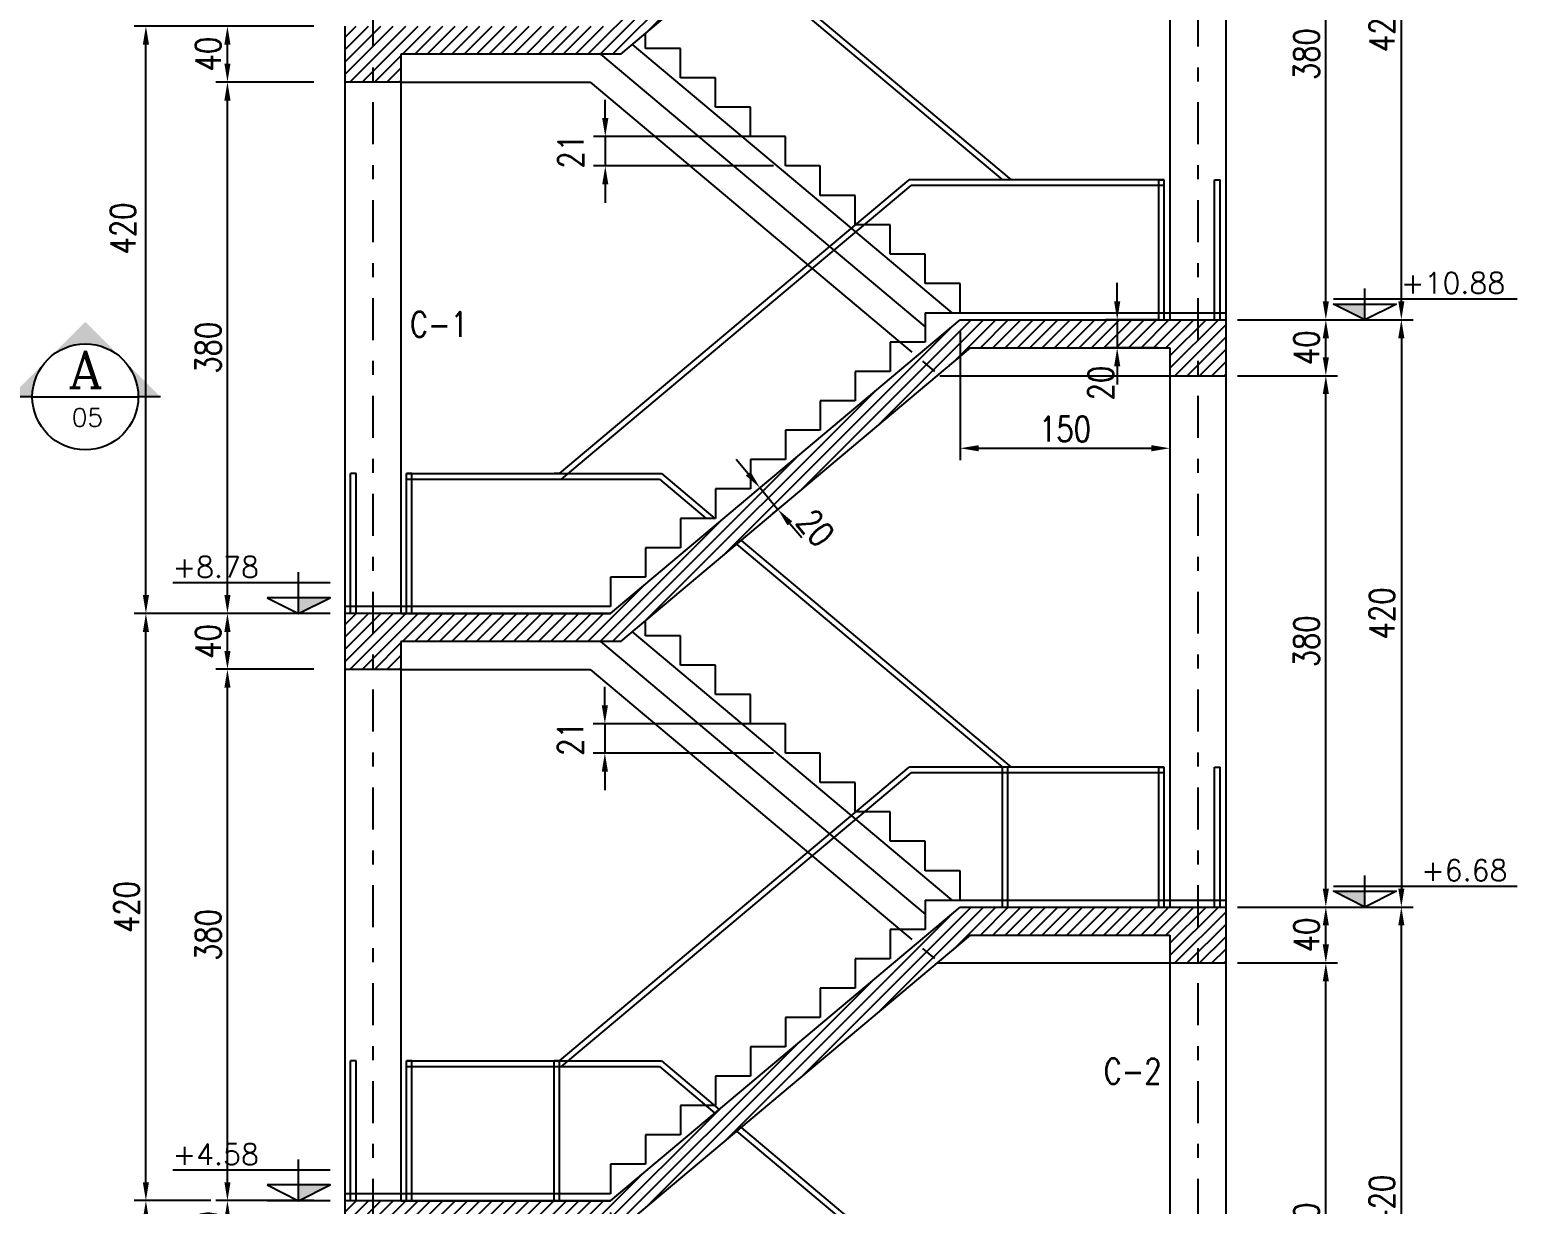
# Model space of a CAD drawing. Extents: x 0 to 9506, y 0 to 789.
# Drawn here: x 9350.26 to 9360.9, y 769.71 to 778.11 of the extents above; entities that cross this region are included whole.
import ezdxf
from ezdxf.enums import TextEntityAlignment as Align

# ---------------------------------------------------------------- set-up
doc = ezdxf.new("R2010")
doc.units = 0
doc.header["$LTSCALE"] = 3
doc.header["$MEASUREMENT"] = 0
for name, pattern in [('DASHDOT', [1, 0.5, -0.25, 0, -0.25]), ('DASHED2', [0.375, 0.25, -0.125]), ('HIDDEN', [0.375, 0.25, -0.125])]:
    doc.linetypes.add(name, pattern=pattern)
doc.layers.get('0').update_dxf_attribs({"linetype": 'CONTINUOUS'})
doc.layers.get('DEFPOINTS').update_dxf_attribs({"linetype": 'CONTINUOUS'})
for name, color, linetype in [('1HATCH1', 20, 'CONTINUOUS'), ('1SIGN', 2, 'CONTINUOUS'), ('1TEXT1', 2, 'CONTINUOUS'), ('1WALL', 3, 'CONTINUOUS'), ('2', 2, 'CONTINUOUS'), ('CUT', 1, 'DASHED2'), ('SEC.', 5, 'CONTINUOUS')]:
    doc.layers.add(name, color=color, linetype=linetype)
doc.styles.add('ROMANC', font='romanc.shx')
doc.styles.add('ROMANS', font='ROMANS.shx', dxfattribs={"width": 0.8})
doc.dimstyles.new('100 GHA', dxfattribs={"dimtxt": 0.135, "dimasz": 0.11, "dimexe": 0.06, "dimexo": 0.06, "dimgap": 0.025, "dimtad": 1, "dimdec": 0, "dimlfac": 100, "dimzin": 0, "dimdsep": 46, "dimtxsty": 'ROMANS', "dimcen": 0.5, "dimclrd": 1, "dimclre": 1, "dimclrt": 2, "dimadec": 0, "dimazin": 0, "dimtfac": 1, "dimtdec": 0, "dimtmove": 2, "dimatfit": 3, "dimfxl": 0.15, "dimtolj": 1, "dimtzin": 0, "dimlwd": -1, "dimlwe": -1, "dimarcsym": 0})

# ---------------------------------------------------------------- blocks, each defined once
blk = doc.blocks.new('*D211')
at = {"layer": '1WALL', "color": 1, "transparency": 16777216}
for p, q in [((9359.073, 771.84), (9360.155, 771.84)), ((9360.071, 767.772), (9360.071, 771.708)), ((9359.153, 767.64), (9360.155, 767.64))]:
    blk.add_line(p, q, dxfattribs=at)
for points in [[(9360.049, 771.708), (9360.093, 771.708), (9360.071, 771.84)], [(9360.049, 767.772), (9360.093, 767.772), (9360.071, 767.64)]]:
    blk.add_solid(points, dxfattribs=at)
at = {"layer": 'DEFPOINTS', "color": 0, "transparency": 16777216}
for p in [(9358.989, 771.84), (9360.071, 771.84), (9359.069, 767.64)]:
    blk.add_point(p, dxfattribs=at)
at = {"layer": '1WALL', "color": 2, "transparency": 16777216, "insert": (9359.933, 769.74), "char_height": 0.18, "attachment_point": 5, "rotation": 90, "style": 'ROMANS'}
blk.add_mtext('\\A1;420', dxfattribs=at)
blk = doc.blocks.new('*D212')
at = {"layer": '1WALL', "color": 1, "transparency": 16777216}
for p, q in [((9359.153, 776.04), (9360.155, 776.04)), ((9360.071, 775.908), (9360.071, 771.972)), ((9359.073, 771.84), (9360.155, 771.84))]:
    blk.add_line(p, q, dxfattribs=at)
for points in [[(9360.049, 775.908), (9360.093, 775.908), (9360.071, 776.04)], [(9360.049, 771.972), (9360.093, 771.972), (9360.071, 771.84)]]:
    blk.add_solid(points, dxfattribs=at)
at = {"layer": 'DEFPOINTS', "color": 0, "transparency": 16777216}
for p in [(9359.069, 776.04), (9358.989, 771.84), (9360.071, 771.84)]:
    blk.add_point(p, dxfattribs=at)
at = {"layer": '1WALL', "color": 2, "transparency": 16777216, "insert": (9359.933, 773.94), "char_height": 0.18, "attachment_point": 5, "rotation": 90, "style": 'ROMANS'}
blk.add_mtext('\\A1;420', dxfattribs=at)
blk = doc.blocks.new('*D213')
at = {"layer": '1WALL', "color": 1, "transparency": 16777216}
for p, q in [((9359.087, 780.24), (9360.155, 780.24)), ((9360.071, 776.172), (9360.071, 780.108)), ((9359.153, 776.04), (9360.155, 776.04))]:
    blk.add_line(p, q, dxfattribs=at)
for points in [[(9360.049, 780.108), (9360.093, 780.108), (9360.071, 780.24)], [(9360.049, 776.172), (9360.093, 776.172), (9360.071, 776.04)]]:
    blk.add_solid(points, dxfattribs=at)
at = {"layer": 'DEFPOINTS', "color": 0, "transparency": 16777216}
for p in [(9359.003, 780.24), (9360.071, 780.24), (9359.069, 776.04)]:
    blk.add_point(p, dxfattribs=at)
at = {"layer": '1WALL', "color": 2, "transparency": 16777216, "insert": (9359.933, 778.14), "char_height": 0.18, "attachment_point": 5, "rotation": 90, "style": 'ROMANS'}
blk.add_mtext('\\A1;420', dxfattribs=at)
blk = doc.blocks.new('*D224')
at = {"layer": '1WALL', "color": 1, "transparency": 16777216}
for p, q in [((9351.558, 769.74), (9351.009, 769.74)), ((9351.093, 769.608), (9351.093, 765.192)), ((9351.558, 765.06), (9351.009, 765.06))]:
    blk.add_line(p, q, dxfattribs=at)
for points in [[(9351.071, 769.608), (9351.115, 769.608), (9351.093, 769.74)], [(9351.071, 765.192), (9351.115, 765.192), (9351.093, 765.06)]]:
    blk.add_solid(points, dxfattribs=at)
at = {"layer": 'DEFPOINTS', "color": 0, "transparency": 16777216}
for p in [(9351.642, 769.74), (9351.093, 765.06), (9351.642, 765.06)]:
    blk.add_point(p, dxfattribs=at)
at = {"layer": '1WALL', "color": 2, "transparency": 16777216, "insert": (9350.955, 767.4), "char_height": 0.18, "attachment_point": 5, "rotation": 90, "style": 'ROMANS'}
blk.add_mtext('\\A1;468', dxfattribs=at)
blk = doc.blocks.new('*D225')
at = {"layer": '1WALL', "color": 1, "transparency": 16777216}
for p, q in [((9351.558, 773.94), (9351.009, 773.94)), ((9351.093, 769.872), (9351.093, 773.808)), ((9351.558, 769.74), (9351.009, 769.74))]:
    blk.add_line(p, q, dxfattribs=at)
for points in [[(9351.071, 773.808), (9351.115, 773.808), (9351.093, 773.94)], [(9351.071, 769.872), (9351.115, 769.872), (9351.093, 769.74)]]:
    blk.add_solid(points, dxfattribs=at)
at = {"layer": 'DEFPOINTS', "color": 0, "transparency": 16777216}
for p in [(9351.093, 773.94), (9351.642, 773.94), (9351.642, 769.74)]:
    blk.add_point(p, dxfattribs=at)
at = {"layer": '1WALL', "color": 2, "transparency": 16777216, "insert": (9350.955, 771.84), "char_height": 0.18, "attachment_point": 5, "rotation": 90, "style": 'ROMANS'}
blk.add_mtext('\\A1;420', dxfattribs=at)
blk = doc.blocks.new('*D234')
at = {"layer": '1WALL', "color": 1, "transparency": 16777216}
for p, q in [((9352.293, 769.74), (9351.592, 769.74)), ((9351.676, 769.472), (9351.676, 769.608)), ((9352.293, 769.34), (9351.592, 769.34))]:
    blk.add_line(p, q, dxfattribs=at)
for points in [[(9351.654, 769.608), (9351.698, 769.608), (9351.676, 769.74)], [(9351.654, 769.472), (9351.698, 769.472), (9351.676, 769.34)]]:
    blk.add_solid(points, dxfattribs=at)
at = {"layer": 'DEFPOINTS', "color": 0, "transparency": 16777216}
for p in [(9351.676, 769.74), (9352.377, 769.74), (9352.377, 769.34)]:
    blk.add_point(p, dxfattribs=at)
at = {"layer": '1WALL', "color": 2, "transparency": 16777216, "insert": (9351.538, 769.54), "char_height": 0.18, "attachment_point": 5, "rotation": 90, "style": 'ROMANS'}
blk.add_mtext('\\A1;40', dxfattribs=at)
blk = doc.blocks.new('*D235')
at = {"layer": '1WALL', "color": 1, "transparency": 16777216}
for p, q in [((9352.293, 773.54), (9351.592, 773.54)), ((9351.676, 769.872), (9351.676, 773.408)), ((9352.293, 769.74), (9351.592, 769.74))]:
    blk.add_line(p, q, dxfattribs=at)
for points in [[(9351.654, 773.408), (9351.698, 773.408), (9351.676, 773.54)], [(9351.654, 769.872), (9351.698, 769.872), (9351.676, 769.74)]]:
    blk.add_solid(points, dxfattribs=at)
at = {"layer": 'DEFPOINTS', "color": 0, "transparency": 16777216}
for p in [(9351.676, 773.54), (9352.377, 773.54), (9352.377, 769.74)]:
    blk.add_point(p, dxfattribs=at)
at = {"layer": '1WALL', "color": 2, "transparency": 16777216, "insert": (9351.538, 771.64), "char_height": 0.18, "attachment_point": 5, "rotation": 90, "style": 'ROMANS'}
blk.add_mtext('\\A1;380', dxfattribs=at)
blk = doc.blocks.new('*D236')
at = {"layer": '1WALL', "color": 1, "transparency": 16777216}
for p, q in [((9352.293, 773.94), (9351.592, 773.94)), ((9351.676, 773.672), (9351.676, 773.808)), ((9352.293, 773.54), (9351.592, 773.54))]:
    blk.add_line(p, q, dxfattribs=at)
for points in [[(9351.654, 773.808), (9351.698, 773.808), (9351.676, 773.94)], [(9351.654, 773.672), (9351.698, 773.672), (9351.676, 773.54)]]:
    blk.add_solid(points, dxfattribs=at)
at = {"layer": 'DEFPOINTS', "color": 0, "transparency": 16777216}
for p in [(9351.676, 773.94), (9352.377, 773.94), (9352.377, 773.54)]:
    blk.add_point(p, dxfattribs=at)
at = {"layer": '1WALL', "color": 2, "transparency": 16777216, "insert": (9351.538, 773.74), "char_height": 0.18, "attachment_point": 5, "rotation": 90, "style": 'ROMANS'}
blk.add_mtext('\\A1;40', dxfattribs=at)
blk = doc.blocks.new('*D237')
at = {"layer": '1WALL', "color": 1, "transparency": 16777216}
for p, q in [((9352.293, 777.74), (9351.592, 777.74)), ((9351.676, 774.072), (9351.676, 777.608)), ((9352.293, 773.94), (9351.592, 773.94))]:
    blk.add_line(p, q, dxfattribs=at)
for points in [[(9351.654, 777.608), (9351.698, 777.608), (9351.676, 777.74)], [(9351.654, 774.072), (9351.698, 774.072), (9351.676, 773.94)]]:
    blk.add_solid(points, dxfattribs=at)
at = {"layer": 'DEFPOINTS', "color": 0, "transparency": 16777216}
for p in [(9351.676, 777.74), (9352.377, 777.74), (9352.377, 773.94)]:
    blk.add_point(p, dxfattribs=at)
at = {"layer": '1WALL', "color": 2, "transparency": 16777216, "insert": (9351.538, 775.84), "char_height": 0.18, "attachment_point": 5, "rotation": 90, "style": 'ROMANS'}
blk.add_mtext('\\A1;380', dxfattribs=at)
blk = doc.blocks.new('*D238')
at = {"layer": '1WALL', "color": 1, "transparency": 16777216}
for p, q in [((9352.293, 778.14), (9351.592, 778.14)), ((9351.676, 777.872), (9351.676, 778.008)), ((9352.293, 777.74), (9351.592, 777.74))]:
    blk.add_line(p, q, dxfattribs=at)
for points in [[(9351.654, 778.008), (9351.698, 778.008), (9351.676, 778.14)], [(9351.654, 777.872), (9351.698, 777.872), (9351.676, 777.74)]]:
    blk.add_solid(points, dxfattribs=at)
at = {"layer": 'DEFPOINTS', "color": 0, "transparency": 16777216}
for p in [(9351.676, 778.14), (9352.377, 778.14), (9352.377, 777.74)]:
    blk.add_point(p, dxfattribs=at)
at = {"layer": '1WALL', "color": 2, "transparency": 16777216, "insert": (9351.538, 777.94), "char_height": 0.18, "attachment_point": 5, "rotation": 90, "style": 'ROMANS'}
blk.add_mtext('\\A1;40', dxfattribs=at)
blk = doc.blocks.new('*D240')
at = {"layer": '1WALL', "color": 1, "transparency": 16777216}
for p, q in [((9352.041, 778.14), (9351.009, 778.14)), ((9351.093, 774.072), (9351.093, 778.008)), ((9351.69, 773.94), (9351.009, 773.94))]:
    blk.add_line(p, q, dxfattribs=at)
for points in [[(9351.071, 778.008), (9351.115, 778.008), (9351.093, 778.14)], [(9351.071, 774.072), (9351.115, 774.072), (9351.093, 773.94)]]:
    blk.add_solid(points, dxfattribs=at)
at = {"layer": 'DEFPOINTS', "color": 0, "transparency": 16777216}
for p in [(9351.093, 778.14), (9352.125, 778.14), (9351.774, 773.94)]:
    blk.add_point(p, dxfattribs=at)
at = {"layer": '1WALL', "color": 2, "transparency": 16777216, "insert": (9350.929, 776.693), "char_height": 0.18, "attachment_point": 5, "rotation": 90, "style": 'ROMANS'}
blk.add_mtext('\\A1;420', dxfattribs=at)
blk = doc.blocks.new('*D246')
at = {"layer": '1WALL', "color": 1, "transparency": 16777216}
for p, q in [((9358.9, 771.44), (9359.615, 771.44)), ((9359.531, 767.772), (9359.531, 771.308)), ((9359.237, 767.64), (9359.615, 767.64))]:
    blk.add_line(p, q, dxfattribs=at)
for points in [[(9359.509, 771.308), (9359.553, 771.308), (9359.531, 771.44)], [(9359.509, 767.772), (9359.553, 767.772), (9359.531, 767.64)]]:
    blk.add_solid(points, dxfattribs=at)
at = {"layer": 'DEFPOINTS', "color": 0, "transparency": 16777216}
for p in [(9358.816, 771.44), (9359.531, 771.44), (9359.153, 767.64)]:
    blk.add_point(p, dxfattribs=at)
at = {"layer": '1WALL', "color": 2, "transparency": 16777216, "insert": (9359.393, 769.54), "char_height": 0.18, "attachment_point": 5, "rotation": 90, "style": 'ROMANS'}
blk.add_mtext('\\A1;380', dxfattribs=at)
blk = doc.blocks.new('*D247')
at = {"layer": '1WALL', "color": 1, "transparency": 16777216}
for p, q in [((9358.9, 771.84), (9359.615, 771.84)), ((9359.531, 771.572), (9359.531, 771.708)), ((9358.9, 771.44), (9359.615, 771.44))]:
    blk.add_line(p, q, dxfattribs=at)
for points in [[(9359.509, 771.708), (9359.553, 771.708), (9359.531, 771.84)], [(9359.509, 771.572), (9359.553, 771.572), (9359.531, 771.44)]]:
    blk.add_solid(points, dxfattribs=at)
at = {"layer": 'DEFPOINTS', "color": 0, "transparency": 16777216}
for p in [(9358.816, 771.84), (9359.531, 771.84), (9358.816, 771.44)]:
    blk.add_point(p, dxfattribs=at)
at = {"layer": '1WALL', "color": 2, "transparency": 16777216, "insert": (9359.393, 771.64), "char_height": 0.18, "attachment_point": 5, "rotation": 90, "style": 'ROMANS'}
blk.add_mtext('\\A1;40', dxfattribs=at)
blk = doc.blocks.new('*D248')
at = {"layer": '1WALL', "color": 1, "transparency": 16777216}
for p, q in [((9358.9, 775.64), (9359.615, 775.64)), ((9359.531, 771.972), (9359.531, 775.508)), ((9358.9, 771.84), (9359.615, 771.84))]:
    blk.add_line(p, q, dxfattribs=at)
for points in [[(9359.509, 775.508), (9359.553, 775.508), (9359.531, 775.64)], [(9359.509, 771.972), (9359.553, 771.972), (9359.531, 771.84)]]:
    blk.add_solid(points, dxfattribs=at)
at = {"layer": 'DEFPOINTS', "color": 0, "transparency": 16777216}
for p in [(9358.816, 775.64), (9359.531, 775.64), (9358.816, 771.84)]:
    blk.add_point(p, dxfattribs=at)
at = {"layer": '1WALL', "color": 2, "transparency": 16777216, "insert": (9359.393, 773.74), "char_height": 0.18, "attachment_point": 5, "rotation": 90, "style": 'ROMANS'}
blk.add_mtext('\\A1;380', dxfattribs=at)
blk = doc.blocks.new('*D249')
at = {"layer": '1WALL', "color": 1, "transparency": 16777216}
for p, q in [((9358.9, 776.04), (9359.615, 776.04)), ((9359.531, 775.772), (9359.531, 775.908)), ((9358.9, 775.64), (9359.615, 775.64))]:
    blk.add_line(p, q, dxfattribs=at)
for points in [[(9359.509, 775.908), (9359.553, 775.908), (9359.531, 776.04)], [(9359.509, 775.772), (9359.553, 775.772), (9359.531, 775.64)]]:
    blk.add_solid(points, dxfattribs=at)
at = {"layer": 'DEFPOINTS', "color": 0, "transparency": 16777216}
for p in [(9358.816, 776.04), (9359.531, 776.04), (9358.816, 775.64)]:
    blk.add_point(p, dxfattribs=at)
at = {"layer": '1WALL', "color": 2, "transparency": 16777216, "insert": (9359.393, 775.84), "char_height": 0.18, "attachment_point": 5, "rotation": 90, "style": 'ROMANS'}
blk.add_mtext('\\A1;40', dxfattribs=at)
blk = doc.blocks.new('*D250')
at = {"layer": '1WALL', "color": 1, "transparency": 16777216}
for p, q in [((9358.9, 779.84), (9359.615, 779.84)), ((9359.531, 776.172), (9359.531, 779.708)), ((9358.9, 776.04), (9359.615, 776.04))]:
    blk.add_line(p, q, dxfattribs=at)
for points in [[(9359.509, 779.708), (9359.553, 779.708), (9359.531, 779.84)], [(9359.509, 776.172), (9359.553, 776.172), (9359.531, 776.04)]]:
    blk.add_solid(points, dxfattribs=at)
at = {"layer": 'DEFPOINTS', "color": 0, "transparency": 16777216}
for p in [(9358.816, 779.84), (9359.531, 779.84), (9358.816, 776.04)]:
    blk.add_point(p, dxfattribs=at)
at = {"layer": '1WALL', "color": 2, "transparency": 16777216, "insert": (9359.393, 777.94), "char_height": 0.18, "attachment_point": 5, "rotation": 90, "style": 'ROMANS'}
blk.add_mtext('\\A1;380', dxfattribs=at)
blk = doc.blocks.new('*D254')
at = {"layer": '1WALL', "color": 1, "transparency": 16777216}
for p, q in [((9354.416, 769.656), (9354.416, 768.601)), ((9352.916, 769.256), (9352.916, 768.601)), ((9353.048, 768.685), (9354.284, 768.685))]:
    blk.add_line(p, q, dxfattribs=at)
for points in [[(9353.048, 768.707), (9353.048, 768.663), (9352.916, 768.685)], [(9354.284, 768.707), (9354.284, 768.663), (9354.416, 768.685)]]:
    blk.add_solid(points, dxfattribs=at)
at = {"layer": 'DEFPOINTS', "color": 0, "transparency": 16777216}
for p in [(9354.416, 769.74), (9352.916, 769.34), (9354.416, 768.685)]:
    blk.add_point(p, dxfattribs=at)
at = {"layer": '1WALL', "color": 2, "transparency": 16777216, "insert": (9353.666, 768.823), "char_height": 0.18, "attachment_point": 5, "style": 'ROMANS'}
blk.add_mtext('\\A1;150', dxfattribs=at)
blk = doc.blocks.new('*D260')
at = {"layer": '1WALL', "color": 1, "transparency": 16777216}
for p, q in [((9356.916, 775.956), (9356.916, 775.037)), ((9358.416, 775.556), (9358.416, 775.037)), ((9357.048, 775.121), (9358.284, 775.121))]:
    blk.add_line(p, q, dxfattribs=at)
for points in [[(9357.048, 775.143), (9357.048, 775.099), (9356.916, 775.121)], [(9358.284, 775.143), (9358.284, 775.099), (9358.416, 775.121)]]:
    blk.add_solid(points, dxfattribs=at)
at = {"layer": 'DEFPOINTS', "color": 0, "transparency": 16777216}
for p in [(9356.916, 776.04), (9358.416, 775.64), (9358.416, 775.121)]:
    blk.add_point(p, dxfattribs=at)
at = {"layer": '1WALL', "color": 2, "transparency": 16777216, "insert": (9357.666, 775.259), "char_height": 0.18, "attachment_point": 5, "style": 'ROMANS'}
blk.add_mtext('\\A1;150', dxfattribs=at)
blk = doc.blocks.new('*D261')
at = {"layer": '1WALL', "color": 1, "transparency": 16777216}
for p, q in [((9358.039, 776.172), (9358.039, 776.304)), ((9358.332, 776.04), (9357.955, 776.04)), ((9358.039, 776.04), (9358.039, 775.84)), ((9358.332, 775.84), (9357.955, 775.84)), ((9358.039, 775.708), (9358.039, 775.576))]:
    blk.add_line(p, q, dxfattribs=at)
for points in [[(9358.017, 776.172), (9358.061, 776.172), (9358.039, 776.04)], [(9358.017, 775.708), (9358.061, 775.708), (9358.039, 775.84)]]:
    blk.add_solid(points, dxfattribs=at)
at = {"layer": 'DEFPOINTS', "color": 0, "transparency": 16777216}
for p in [(9358.416, 776.04), (9358.039, 775.84), (9358.416, 775.84)]:
    blk.add_point(p, dxfattribs=at)
at = {"layer": '1WALL', "color": 2, "transparency": 16777216, "insert": (9357.922, 775.587), "char_height": 0.18, "attachment_point": 5, "rotation": 90, "style": 'ROMANS'}
blk.add_mtext('\\A1;20', dxfattribs=at)
blk = doc.blocks.new('*D262')
at = {"layer": '1WALL', "color": 1, "transparency": 16777216}
for p, q in [((9355.4, 774.939), (9355.315, 775.04)), ((9355.445, 774.804), (9355.549, 774.892)), ((9355.485, 774.838), (9355.613, 774.684)), ((9355.573, 774.651), (9355.678, 774.738)), ((9355.698, 774.583), (9355.783, 774.482))]:
    blk.add_line(p, q, dxfattribs=at)
for points in [[(9355.417, 774.953), (9355.383, 774.925), (9355.485, 774.838)], [(9355.715, 774.598), (9355.681, 774.569), (9355.613, 774.684)]]:
    blk.add_solid(points, dxfattribs=at)
at = {"layer": 'DEFPOINTS', "color": 0, "transparency": 16777216}
for p in [(9355.38, 774.75), (9355.613, 774.684), (9355.509, 774.597)]:
    blk.add_point(p, dxfattribs=at)
at = {"layer": '1WALL', "color": 2, "transparency": 16777216, "insert": (9355.882, 774.551), "char_height": 0.18, "attachment_point": 5, "rotation": 310.0303, "style": 'ROMANS'}
blk.add_mtext('\\A1;20', dxfattribs=at)
blk = doc.blocks.new('*D402')
at = {"layer": '1WALL', "color": 1, "transparency": 16777216}
for p, q in [((9354.375, 773.282), (9354.375, 773.414)), ((9355.582, 773.15), (9354.291, 773.15)), ((9354.375, 773.15), (9354.375, 772.94)), ((9355.582, 772.94), (9354.291, 772.94)), ((9354.375, 772.808), (9354.375, 772.676))]:
    blk.add_line(p, q, dxfattribs=at)
for points in [[(9354.353, 773.282), (9354.397, 773.282), (9354.375, 773.15)], [(9354.353, 772.808), (9354.397, 772.808), (9354.375, 772.94)]]:
    blk.add_solid(points, dxfattribs=at)
at = {"layer": 'DEFPOINTS', "color": 0, "transparency": 16777216}
for p in [(9355.666, 773.15), (9354.375, 772.94), (9355.666, 772.94)]:
    blk.add_point(p, dxfattribs=at)
at = {"layer": '1WALL', "color": 2, "transparency": 16777216, "insert": (9354.129, 773.045), "char_height": 0.18, "attachment_point": 5, "rotation": 90, "style": 'ROMANS'}
blk.add_mtext('\\A1;21', dxfattribs=at)
blk = doc.blocks.new('*D403')
at = {"layer": '1WALL', "color": 1, "transparency": 16777216}
for p, q in [((9354.378, 777.482), (9354.378, 777.614)), ((9355.582, 777.35), (9354.294, 777.35)), ((9354.378, 777.35), (9354.378, 777.14)), ((9355.582, 777.14), (9354.294, 777.14)), ((9354.378, 777.008), (9354.378, 776.876))]:
    blk.add_line(p, q, dxfattribs=at)
for points in [[(9354.356, 777.482), (9354.4, 777.482), (9354.378, 777.35)], [(9354.356, 777.008), (9354.4, 777.008), (9354.378, 777.14)]]:
    blk.add_solid(points, dxfattribs=at)
at = {"layer": 'DEFPOINTS', "color": 0, "transparency": 16777216}
for p in [(9355.666, 777.35), (9354.378, 777.14), (9355.666, 777.14)]:
    blk.add_point(p, dxfattribs=at)
at = {"layer": '1WALL', "color": 2, "transparency": 16777216, "insert": (9354.132, 777.245), "char_height": 0.18, "attachment_point": 5, "rotation": 90, "style": 'ROMANS'}
blk.add_mtext('\\A1;21', dxfattribs=at)
blk = doc.blocks.new('SEC-1')
at = {"layer": 'SEC.'}
h = blk.add_hatch(color=9, dxfattribs=at)
h.paths.add_polyline_path([(-81.7, 0), (-40.8, -40.8, -0.414214), (-40.8, 40.8)])
h.paths.add_polyline_path([(-40.8, -40.8), (0, -81.7), (0, -57.7, -0.198912)])
h.paths.add_polyline_path([(-40.8, 40.8, -0.198912), (0, 57.7), (0, 81.7)])
at = {"layer": 'SEC.', "color": 9}
blk.add_line((0, 81.7), (0, 57.7), dxfattribs=at)
at = {"layer": 'SEC.', "color": 4}
blk.add_line((0, -57.7), (0, -145), dxfattribs=at)
blk.add_circle((0, 0), 57.7, dxfattribs=at)

msp = doc.modelspace()

# ---------------------------------------------------------------- hatches: boundary and pattern name
h = msp.add_hatch()
h.set_pattern_fill('ANSI31', color=1, scale=0.5, style=0)
h.set_pattern_definition([(45, (-636.888273, 189.37392), (-0.04419417382, 0.04419417382), [])])
h.paths.add_polyline_path([(9358.6159, 779.8398), (9358.8159, 779.8398), (9358.8159, 780.2398), (9358.6159, 780.2398)])
h.paths.add_polyline_path([(9358.4159, 780.0398), (9358.4159, 779.8398), (9358.6159, 779.8398), (9358.6159, 780.2398), (9358.4159, 780.2398), (9356.9159, 780.2398), (9354.4159, 778.1398), (9352.9159, 778.1398), (9352.7159, 778.1398), (9352.7159, 777.7398), (9352.9159, 777.7398), (9352.9159, 777.9398), (9354.4888, 777.9398), (9356.9888, 780.0398)])
h.paths.add_polyline_path([(9352.5159, 777.7398), (9352.7159, 777.7398), (9352.7159, 778.1398), (9352.5159, 778.1398)])
h = msp.add_hatch()
h.set_pattern_fill('ANSI31', color=1, scale=0.5, style=0)
h.set_pattern_definition([(45, (-636.888273, 185.17392), (-0.04419417382, 0.04419417382), [])])
h.paths.add_polyline_path([(9358.6159, 775.6398), (9358.8159, 775.6398), (9358.8159, 776.0398), (9358.6159, 776.0398)])
h.paths.add_polyline_path([(9358.4159, 775.8398), (9358.4159, 775.6398), (9358.6159, 775.6398), (9358.6159, 776.0398), (9358.4159, 776.0398), (9356.9159, 776.0398), (9354.4159, 773.9398), (9352.9159, 773.9398), (9352.7159, 773.9398), (9352.7159, 773.5398), (9352.9159, 773.5398), (9352.9159, 773.7398), (9354.4888, 773.7398), (9356.9888, 775.8398)])
h.paths.add_polyline_path([(9352.5159, 773.5398), (9352.7159, 773.5398), (9352.7159, 773.9398), (9352.5159, 773.9398)])
h = msp.add_hatch()
h.set_pattern_fill('ANSI31', color=1, scale=0.5, style=0)
h.set_pattern_definition([(45, (-636.888273, 180.97392), (-0.04419417382, 0.04419417382), [])])
h.paths.add_polyline_path([(9358.6159, 771.4398), (9358.8159, 771.4398), (9358.8159, 771.8398), (9358.6159, 771.8398)])
h.paths.add_polyline_path([(9358.4159, 771.6398), (9358.4159, 771.4398), (9358.6159, 771.4398), (9358.6159, 771.8398), (9358.4159, 771.8398), (9356.9159, 771.8398), (9354.4159, 769.7398), (9352.9159, 769.7398), (9352.7159, 769.7398), (9352.7159, 769.3398), (9352.9159, 769.3398), (9352.9159, 769.5398), (9354.4888, 769.5398), (9356.9888, 771.6398)])
h.paths.add_polyline_path([(9352.5159, 769.3398), (9352.7159, 769.3398), (9352.7159, 769.7398), (9352.5159, 769.7398)])
at = {"layer": '1HATCH1', "linetype": 'Continuous'}
for points in [[(9359.5853, 776.1523), (9359.8103, 776.1523), (9359.8103, 776.0398)], [(9359.5853, 776.1523), (9359.8103, 776.1523), (9359.8103, 776.0398)], [(9352.4095, 774.0523), (9352.1845, 774.0523), (9352.1845, 773.9398)], [(9352.4095, 774.0523), (9352.1845, 774.0523), (9352.1845, 773.9398)], [(9359.5853, 771.9523), (9359.8103, 771.9523), (9359.8103, 771.8398)], [(9359.5853, 771.9523), (9359.8103, 771.9523), (9359.8103, 771.8398)], [(9352.4095, 769.8523), (9352.1845, 769.8523), (9352.1845, 769.7398)], [(9352.4095, 769.8523), (9352.1845, 769.8523), (9352.1845, 769.7398)]]:
    msp.add_hatch(color=256, dxfattribs=at).paths.add_polyline_path(points)

# ---------------------------------------------------------------- linework, layer by layer
at = {"layer": '1SIGN', "linetype": 'Continuous'}
for p, q in [((9359.8103, 776.0398), (9359.8103, 776.2648)), ((9359.8103, 776.0398), (9359.8103, 776.2648)), ((9359.5853, 776.1898), (9360.8999, 776.1898)), ((9359.5853, 776.1898), (9360.8999, 776.1898)), ((9359.5853, 776.0398), (9360.0353, 776.0398)), ((9359.5853, 776.0398), (9360.0353, 776.0398)), ((9352.1845, 773.9398), (9352.1845, 774.2338)), ((9352.1845, 773.9398), (9352.1845, 774.2338)), ((9352.4095, 774.1588), (9351.2845, 774.1588)), ((9352.4095, 774.1588), (9351.2845, 774.1588)), ((9352.4095, 773.9398), (9351.9595, 773.9398)), ((9352.4095, 773.9398), (9351.9595, 773.9398)), ((9359.5853, 771.9898), (9360.8999, 771.9898)), ((9359.5853, 771.9898), (9360.8999, 771.9898)), ((9359.8103, 771.8398), (9359.8103, 772.0648)), ((9359.8103, 771.8398), (9359.8103, 772.0648)), ((9359.5853, 771.8398), (9360.0353, 771.8398)), ((9359.5853, 771.8398), (9360.0353, 771.8398)), ((9352.4095, 769.9588), (9351.2845, 769.9588)), ((9352.4095, 769.9588), (9351.2845, 769.9588)), ((9352.1845, 769.7398), (9352.1845, 770.0338)), ((9352.1845, 769.7398), (9352.1845, 770.0338)), ((9352.4095, 769.7398), (9351.9595, 769.7398)), ((9352.4095, 769.7398), (9351.9595, 769.7398))]:
    msp.add_line(p, q, dxfattribs=at)
for points in [[(9360.0353, 776.1523), (9359.8103, 776.0398), (9359.5853, 776.1523), (9360.0353, 776.1523)], [(9360.0353, 776.1523), (9359.8103, 776.0398), (9359.5853, 776.1523), (9360.0353, 776.1523)], [(9351.9595, 774.0523), (9352.1845, 773.9398), (9352.4095, 774.0523), (9351.9595, 774.0523)], [(9351.9595, 774.0523), (9352.1845, 773.9398), (9352.4095, 774.0523), (9351.9595, 774.0523)], [(9360.0353, 771.9523), (9359.8103, 771.8398), (9359.5853, 771.9523), (9360.0353, 771.9523)], [(9360.0353, 771.9523), (9359.8103, 771.8398), (9359.5853, 771.9523), (9360.0353, 771.9523)], [(9351.9595, 769.8523), (9352.1845, 769.7398), (9352.4095, 769.8523), (9351.9595, 769.8523)], [(9351.9595, 769.8523), (9352.1845, 769.7398), (9352.4095, 769.8523), (9351.9595, 769.8523)]]:
    msp.add_lwpolyline(points, dxfattribs=at)
at = {"layer": '1WALL', "color": 1, "linetype": 'DASHDOT', "ltscale": 0.2}
for p, q in [((9352.7159, 786.6952), (9352.7159, 764.4598)), ((9358.6159, 786.6952), (9358.6159, 764.4598))]:
    msp.add_line(p, q, dxfattribs=at)
at = {"layer": '1WALL', "color": 2}
for p, q in [((9358.8159, 785.3398), (9358.8159, 765.0598)), ((9358.4159, 779.8398), (9358.4159, 776.0398)), ((9354.3431, 777.9398), (9355.9831, 776.5622)), ((9354.5714, 778.0092), (9356.1385, 776.6928)), ((9352.5159, 777.7398), (9352.5159, 773.9398)), ((9352.9159, 777.7398), (9352.9159, 773.9398)), ((9352.9159, 777.7398), (9354.2702, 777.7398)), ((9354.2702, 777.7398), (9356.4845, 775.8798)), ((9356.1385, 776.6928), (9356.8564, 776.0898)), ((9355.9831, 776.5622), (9356.6659, 775.9886)), ((9358.4159, 776.4998), (9358.4159, 776.0398)), ((9356.7702, 775.6398), (9358.4159, 775.6398)), ((9358.4159, 775.6398), (9358.4159, 771.8398)), ((9354.5714, 773.8092), (9356.1385, 772.4928)), ((9354.3431, 773.7398), (9355.9831, 772.3622)), ((9352.5159, 773.5398), (9352.5159, 769.7398)), ((9352.9159, 773.5398), (9352.9159, 769.7398)), ((9352.9159, 773.5398), (9354.2702, 773.5398)), ((9354.2702, 773.5398), (9356.4845, 771.6798)), ((9356.1385, 772.4928), (9356.8564, 771.8898)), ((9355.9831, 772.3622), (9356.6659, 771.7886)), ((9356.7507, 771.4398), (9358.4159, 771.4398)), ((9358.4159, 771.4398), (9358.4159, 768.6398))]:
    msp.add_line(p, q, dxfattribs=at)
at = {"layer": '1WALL', "color": 4}
for p, q in [((9354.4888, 777.9398), (9356.9888, 780.0398)), ((9352.5159, 778.1398), (9352.5159, 777.7398)), ((9354.4888, 777.9398), (9352.9159, 777.9398)), ((9352.9159, 777.9398), (9352.9159, 777.7398)), ((9352.9159, 777.7398), (9352.5159, 777.7398)), ((9354.4159, 773.9398), (9356.9159, 776.0398)), ((9356.9159, 776.0398), (9358.4159, 776.0398)), ((9358.4159, 776.0398), (9358.8159, 776.0398)), ((9358.8159, 776.0398), (9358.8159, 775.6398)), ((9354.4888, 773.7398), (9356.9888, 775.8398)), ((9356.9888, 775.8398), (9358.4159, 775.8398)), ((9358.4159, 775.8398), (9358.4159, 775.6398)), ((9358.4159, 775.6398), (9358.8159, 775.6398)), ((9352.9159, 773.9398), (9352.5159, 773.9398)), ((9352.5159, 773.9398), (9352.5159, 773.5398)), ((9352.9159, 773.9398), (9352.5159, 773.9398)), ((9352.9159, 773.9398), (9354.4159, 773.9398)), ((9354.4888, 773.7398), (9352.9159, 773.7398)), ((9352.9159, 773.7398), (9352.9159, 773.5398)), ((9352.9159, 773.5398), (9352.5159, 773.5398)), ((9354.4159, 769.7398), (9356.9159, 771.8398)), ((9356.9159, 771.8398), (9358.4159, 771.8398)), ((9358.4159, 771.8398), (9358.8159, 771.8398)), ((9358.8159, 771.8398), (9358.8159, 771.4398)), ((9354.4888, 769.5398), (9356.9888, 771.6398)), ((9356.9888, 771.6398), (9358.4159, 771.6398)), ((9358.4159, 771.6398), (9358.4159, 771.4398)), ((9358.4159, 771.4398), (9358.8159, 771.4398)), ((9352.9159, 769.7398), (9352.5159, 769.7398)), ((9352.5159, 769.7398), (9352.5159, 769.3398)), ((9352.9159, 769.7398), (9352.5159, 769.7398)), ((9352.9159, 769.7398), (9354.4159, 769.7398))]:
    msp.add_line(p, q, dxfattribs=at)
at = {"layer": '1WALL', "color": 1}
for p, q in [((9355.3177, 778.6361), (9357.218, 777.0398)), ((9355.3488, 778.6622), (9357.2802, 777.0398)), ((9354.6659, 777.9798), (9354.6659, 778.0886)), ((9354.9159, 777.9798), (9354.6659, 777.9798)), ((9354.9159, 777.7698), (9354.9159, 777.9798)), ((9355.1659, 777.7698), (9354.9159, 777.7698)), ((9355.1659, 777.5598), (9355.1659, 777.7698)), ((9355.4159, 777.5598), (9355.1659, 777.5598)), ((9355.4159, 777.3498), (9355.4159, 777.5598)), ((9355.6659, 777.3498), (9355.4159, 777.3498)), ((9355.6659, 777.1398), (9355.6659, 777.3498)), ((9355.9159, 777.1398), (9355.6659, 777.1398)), ((9355.9159, 776.9298), (9355.9159, 777.1398)), ((9354.0517, 774.9398), (9356.5517, 777.0398)), ((9354.0662, 774.8998), (9356.5662, 776.9998)), ((9358.3759, 777.0398), (9356.5517, 777.0398)), ((9358.3759, 776.9998), (9356.5662, 776.9998)), ((9358.3359, 777.0398), (9358.3759, 777.0398)), ((9358.3359, 776.0398), (9358.3359, 777.0398)), ((9358.3759, 776.0398), (9358.3759, 777.0398)), ((9358.7359, 777.0398), (9358.7759, 777.0398)), ((9358.7359, 776.0398), (9358.7359, 777.0398)), ((9358.7759, 776.0398), (9358.7759, 777.0398)), ((9356.1659, 776.9298), (9355.9159, 776.9298)), ((9356.1659, 776.7198), (9356.1659, 776.9298)), ((9356.4159, 776.7198), (9356.1659, 776.7198)), ((9356.4159, 776.5098), (9356.4159, 776.7198)), ((9356.6659, 776.5098), (9356.4159, 776.5098)), ((9356.6659, 776.2998), (9356.6659, 776.5098)), ((9356.9159, 776.2998), (9356.6659, 776.2998)), ((9356.9159, 776.0898), (9356.9159, 776.2998)), ((9356.6659, 776.0898), (9358.8159, 776.0898)), ((9356.6659, 776.0898), (9356.6659, 775.8798)), ((9356.4159, 775.8798), (9356.4159, 775.6698)), ((9356.6659, 775.8798), (9356.4159, 775.8798)), ((9356.4159, 775.6698), (9356.1659, 775.6698)), ((9356.1659, 775.6698), (9356.1659, 775.4598)), ((9356.1659, 775.4598), (9355.9159, 775.4598)), ((9355.9159, 775.4598), (9355.9159, 775.2498)), ((9355.9159, 775.2498), (9355.6659, 775.2498)), ((9355.6659, 775.2498), (9355.6659, 775.0398)), ((9355.6659, 775.0398), (9355.4159, 775.0398)), ((9355.4159, 775.0398), (9355.4159, 774.8298)), ((9352.5959, 774.9398), (9352.5559, 774.9398)), ((9352.5559, 773.9398), (9352.5559, 774.9398)), ((9352.5959, 773.9398), (9352.5959, 774.9398)), ((9352.9559, 774.9398), (9354.0517, 774.9398)), ((9352.9959, 774.9398), (9352.9559, 774.9398)), ((9352.9559, 773.9398), (9352.9559, 774.9398)), ((9352.9559, 774.9398), (9354.7802, 774.9398)), ((9352.9559, 774.8998), (9354.0117, 774.8998)), ((9352.9559, 774.8998), (9354.7656, 774.8998)), ((9352.9959, 773.9398), (9352.9959, 774.9398)), ((9354.0517, 774.9398), (9354.0117, 774.9398)), ((9354.0517, 774.8998), (9354.0662, 774.8998)), ((9354.7656, 774.8998), (9355.099, 774.6198)), ((9354.7802, 774.9398), (9355.1611, 774.6198)), ((9355.4159, 774.8298), (9355.1659, 774.8298)), ((9355.1659, 774.8298), (9355.1659, 774.6198)), ((9355.1659, 774.6198), (9354.9159, 774.6198)), ((9354.9159, 774.6198), (9354.9159, 774.4098)), ((9355.3177, 774.4361), (9357.218, 772.8398)), ((9355.3488, 774.4622), (9357.2802, 772.8398)), ((9354.9159, 774.4098), (9354.6659, 774.4098)), ((9354.6659, 774.4098), (9354.6659, 774.1998)), ((9354.6659, 774.1998), (9354.4159, 774.1998)), ((9354.4159, 774.1998), (9354.4159, 773.9898)), ((9354.4159, 773.9898), (9352.5159, 773.9898)), ((9354.6659, 773.7798), (9354.6659, 773.8886)), ((9354.9159, 773.7798), (9354.6659, 773.7798)), ((9354.9159, 773.5698), (9354.9159, 773.7798)), ((9355.1659, 773.5698), (9354.9159, 773.5698)), ((9355.1659, 773.3598), (9355.1659, 773.5698)), ((9355.4159, 773.3598), (9355.1659, 773.3598)), ((9355.4159, 773.1498), (9355.4159, 773.3598)), ((9355.6659, 773.1498), (9355.4159, 773.1498)), ((9355.6659, 772.9398), (9355.6659, 773.1498)), ((9355.9159, 772.9398), (9355.6659, 772.9398)), ((9355.9159, 772.7298), (9355.9159, 772.9398)), ((9354.0517, 770.7398), (9356.5517, 772.8398)), ((9358.3759, 772.8398), (9356.5517, 772.8398)), ((9357.218, 771.8398), (9357.218, 772.8398)), ((9357.218, 771.8398), (9357.218, 772.8398)), ((9357.258, 771.8398), (9357.258, 772.8398)), ((9357.258, 771.8398), (9357.258, 772.8398)), ((9358.3359, 772.8398), (9358.3759, 772.8398)), ((9358.3359, 771.8398), (9358.3359, 772.8398)), ((9358.3759, 771.8398), (9358.3759, 772.8398)), ((9358.7359, 772.8398), (9358.7759, 772.8398)), ((9358.7359, 771.8398), (9358.7359, 772.8398)), ((9358.7759, 771.8398), (9358.7759, 772.8398)), ((9354.0662, 770.6998), (9356.5662, 772.7998)), ((9356.1659, 772.7298), (9355.9159, 772.7298)), ((9356.1659, 772.5198), (9356.1659, 772.7298)), ((9358.3759, 772.7998), (9356.5662, 772.7998)), ((9356.4159, 772.5198), (9356.1659, 772.5198)), ((9356.4159, 772.3098), (9356.4159, 772.5198)), ((9356.6659, 772.3098), (9356.4159, 772.3098)), ((9356.6659, 772.0998), (9356.6659, 772.3098)), ((9356.9159, 772.0998), (9356.6659, 772.0998)), ((9356.9159, 771.8898), (9356.9159, 772.0998)), ((9356.6659, 771.8898), (9358.8159, 771.8898)), ((9356.6659, 771.8898), (9356.6659, 771.6798)), ((9356.6659, 771.6798), (9356.4159, 771.6798)), ((9356.4159, 771.6798), (9356.4159, 771.4698)), ((9356.4159, 771.4698), (9356.1659, 771.4698)), ((9356.1659, 771.4698), (9356.1659, 771.2598)), ((9356.1659, 771.2598), (9355.9159, 771.2598)), ((9355.9159, 771.2598), (9355.9159, 771.0498)), ((9355.9159, 771.0498), (9355.6659, 771.0498)), ((9355.6659, 771.0498), (9355.6659, 770.8398)), ((9355.6659, 770.8398), (9355.4159, 770.8398)), ((9355.4159, 770.8398), (9355.4159, 770.6298)), ((9352.5959, 770.7398), (9352.5559, 770.7398)), ((9352.5559, 769.7398), (9352.5559, 770.7398)), ((9352.5959, 769.7398), (9352.5959, 770.7398)), ((9352.9559, 770.7398), (9354.0517, 770.7398)), ((9352.9959, 770.7398), (9352.9559, 770.7398)), ((9352.9559, 769.7398), (9352.9559, 770.7398)), ((9352.9559, 770.7398), (9354.7802, 770.7398)), ((9352.9559, 770.6998), (9354.0117, 770.6998)), ((9352.9559, 770.6998), (9354.7656, 770.6998)), ((9352.9959, 769.7398), (9352.9959, 770.7398)), ((9354.0517, 770.7398), (9354.0117, 770.7398)), ((9354.0117, 769.7398), (9354.0117, 770.7398)), ((9354.0517, 769.7398), (9354.0517, 770.7398)), ((9354.0517, 770.6998), (9354.0662, 770.6998)), ((9354.7656, 770.6998), (9355.1622, 770.3667)), ((9354.7802, 770.7398), (9355.1933, 770.3928)), ((9355.4159, 770.6298), (9355.1659, 770.6298)), ((9355.1659, 770.6298), (9355.1659, 770.4198)), ((9355.1659, 770.4198), (9354.9159, 770.4198)), ((9354.9159, 770.4198), (9354.9159, 770.2098)), ((9354.9159, 770.2098), (9354.6659, 770.2098)), ((9354.6659, 770.2098), (9354.6659, 769.9998)), ((9355.3177, 770.2361), (9357.218, 768.6398)), ((9355.3488, 770.2622), (9357.2802, 768.6398)), ((9354.6659, 769.9998), (9354.4159, 769.9998)), ((9354.4159, 769.9998), (9354.4159, 769.7898)), ((9354.4159, 769.7898), (9352.5159, 769.7898))]:
    msp.add_line(p, q, dxfattribs=at)
at = {"layer": '1WALL'}
for p, q in [((9354.4159, 773.9398), (9352.9159, 773.9398)), ((9354.4159, 769.7398), (9352.9159, 769.7398))]:
    msp.add_line(p, q, dxfattribs=at)
at = {"layer": '2', "color": 1, "linetype": 'HIDDEN', "ltscale": 0.15}
for p, q in [((9356.4845, 775.8798), (9356.7702, 775.6398)), ((9356.4845, 771.6798), (9356.7702, 771.4398))]:
    msp.add_line(p, q, dxfattribs=at)
at = {"layer": 'CUT'}
msp.add_line((9350.2803, 775.4886), (9351.039, 775.4886), dxfattribs=at)

# ---------------------------------------------------------------- block references
at = {"layer": 'CUT', "xscale": 0.006570666666618763, "yscale": 0.006570666666618763, "zscale": 0.006570666666618763, "rotation": 270}
msp.add_blockref('SEC-1', (9350.6596, 775.4886), dxfattribs=at)

# ---------------------------------------------------------------- texts
at = {"layer": '1TEXT1', "style": 'ROMANS'}
for s, p in [('+10.88', (9360.069, 776.2273, 0)), ('+8.78', (9351.2845, 774.1963, 0)), ('+6.68', (9360.2134, 772.0273, 0)), ('+4.58', (9351.2845, 769.9963, 0))]:
    msp.add_text(s, height=0.15, dxfattribs=at).set_placement(p)
at = {"layer": '1WALL', "color": 3, "char_height": 0.18, "attachment_point": 5, "style": 'ROMANS'}
for s, insert in [('C-1', (9353.1883, 776.0076)), ('C-2', (9358.1495, 770.6661))]:
    msp.add_mtext(s, dxfattribs=dict(at, insert=insert))
at = {"layer": 'CUT', "color": 4, "style": 'ROMANC', "width": 1.1}
msp.add_text('A', height=0.2645, dxfattribs=at).set_placement((9350.6613, 775.6849), align=Align.MIDDLE)
at = {"layer": 'CUT', "color": 1, "style": 'ROMANS'}
msp.add_text('05', height=0.1301, dxfattribs=at).set_placement((9350.5632, 775.2763))

# ---------------------------------------------------------------- dimensions: what is measured, and where the dimension line sits
at = {"layer": '1WALL'}
for base, p1, p2, angle, picture, middle in [((9360.0711, 780.2398), (9359.0688, 776.0398), (9359.0026, 780.2398), 90, '*D213', (9359.9331, 778.1398)), ((9359.531, 779.8398), (9358.8159, 776.0398), (9358.8159, 779.8398), 90, '*D250', (9359.393, 777.9398)), ((9351.6759, 778.1398), (9352.3767, 777.7398), (9352.3767, 778.1398), 90, '*D238', (9351.5379, 777.9398)), ((9351.6759, 777.7398), (9352.3767, 773.9398), (9352.3767, 777.7398), 90, '*D237', (9351.5379, 775.8398)), ((9354.3776, 777.1398), (9355.6659, 777.3498), (9355.6659, 777.1398), 90, '*D403', (9354.1316, 777.2448)), ((9359.531, 776.0398), (9358.8159, 775.6398), (9358.8159, 776.0398), 90, '*D249', (9359.393, 775.8398)), ((9360.0711, 771.8398), (9359.0688, 776.0398), (9358.9888, 771.8398), 270, '*D212', (9359.9331, 773.9398)), ((9359.531, 775.6398), (9358.8159, 771.8398), (9358.8159, 775.6398), 90, '*D248', (9359.393, 773.7398)), ((9351.0925, 773.9398), (9351.6419, 769.7398), (9351.6419, 773.9398), 270, '*D225', (9350.9545, 771.8398)), ((9351.6759, 773.9398), (9352.3767, 773.5398), (9352.3767, 773.9398), 90, '*D236', (9351.5379, 773.7398)), ((9351.6759, 773.5398), (9352.3767, 769.7398), (9352.3767, 773.5398), 90, '*D235', (9351.5379, 771.6398)), ((9354.3747, 772.9398), (9355.6659, 773.1498), (9355.6659, 772.9398), 90, '*D402', (9354.1287, 773.0448)), ((9359.531, 771.8398), (9358.8159, 771.4398), (9358.8159, 771.8398), 90, '*D247', (9359.393, 771.6398)), ((9360.0711, 771.8398), (9359.0688, 767.6398), (9358.9888, 771.8398), 90, '*D211', (9359.9331, 769.7398)), ((9359.531, 771.4398), (9359.1528, 767.6398), (9358.8159, 771.4398), 90, '*D246', (9359.393, 769.5398)), ((9351.0925, 765.0598), (9351.6419, 769.7398), (9351.6419, 765.0598), 90, '*D224', (9350.9545, 767.3998)), ((9351.6759, 769.7398), (9352.3767, 769.3398), (9352.3767, 769.7398), 90, '*D234', (9351.5379, 769.5398))]:
    dim = msp.add_linear_dim(base=base, p1=p1, p2=p2, angle=angle, dimstyle='100 GHA', override={"dimscale": 1.2, "dimtxt": 0.15, "dimexe": 0.07, "dimexo": 0.07, "dimgap": 0.04, "dimzin": 12, "dimadec": 1, "dimazin": 3, "dimfxl": 0.5}, dxfattribs=at)
    dim.commit()
    dim.dimension.update_dxf_attribs({"geometry": picture, "text_midpoint": middle})
for base, p1, p2, angle, picture, middle, dimtype in [((9351.0925, 778.1398), (9351.7743, 773.9398), (9352.1247, 778.1398), 90, '*D240', (9350.9286, 776.693), 160), ((9358.0393, 775.8398), (9358.4159, 776.0398), (9358.4159, 775.8398), 90, '*D261', (9357.9222, 775.5867), 160), ((9355.6134, 774.6845), (9355.3802, 774.7498), (9355.5088, 774.5967), 310.03026, '*D262', (9355.8824, 774.5508), 161)]:
    dim = msp.add_linear_dim(base=base, p1=p1, p2=p2, angle=angle, dimstyle='100 GHA', override={"dimscale": 1.2, "dimtxt": 0.15, "dimexe": 0.07, "dimexo": 0.07, "dimgap": 0.04, "dimzin": 12, "dimadec": 1, "dimazin": 3, "dimfxl": 0.5}, dxfattribs=at)
    dim.commit()
    dim.dimension.update_dxf_attribs({"geometry": picture, "text_midpoint": middle, "dimtype": dimtype})
for base, p1, p2, picture, middle in [((9358.4159, 775.121), (9356.9159, 776.0398), (9358.4159, 775.6398), '*D260', (9357.6659, 775.259)), ((9354.4159, 768.6846), (9352.9159, 769.3398), (9354.4159, 769.7398), '*D254', (9353.6659, 768.8226))]:
    dim = msp.add_linear_dim(base=base, p1=p1, p2=p2, dimstyle='100 GHA', override={"dimscale": 1.2, "dimtxt": 0.15, "dimexe": 0.07, "dimexo": 0.07, "dimgap": 0.04, "dimzin": 12, "dimadec": 1, "dimazin": 3, "dimfxl": 0.5}, dxfattribs=at)
    dim.commit()
    dim.dimension.update_dxf_attribs({"geometry": picture, "text_midpoint": middle})

doc.saveas('drawing.dxf')
